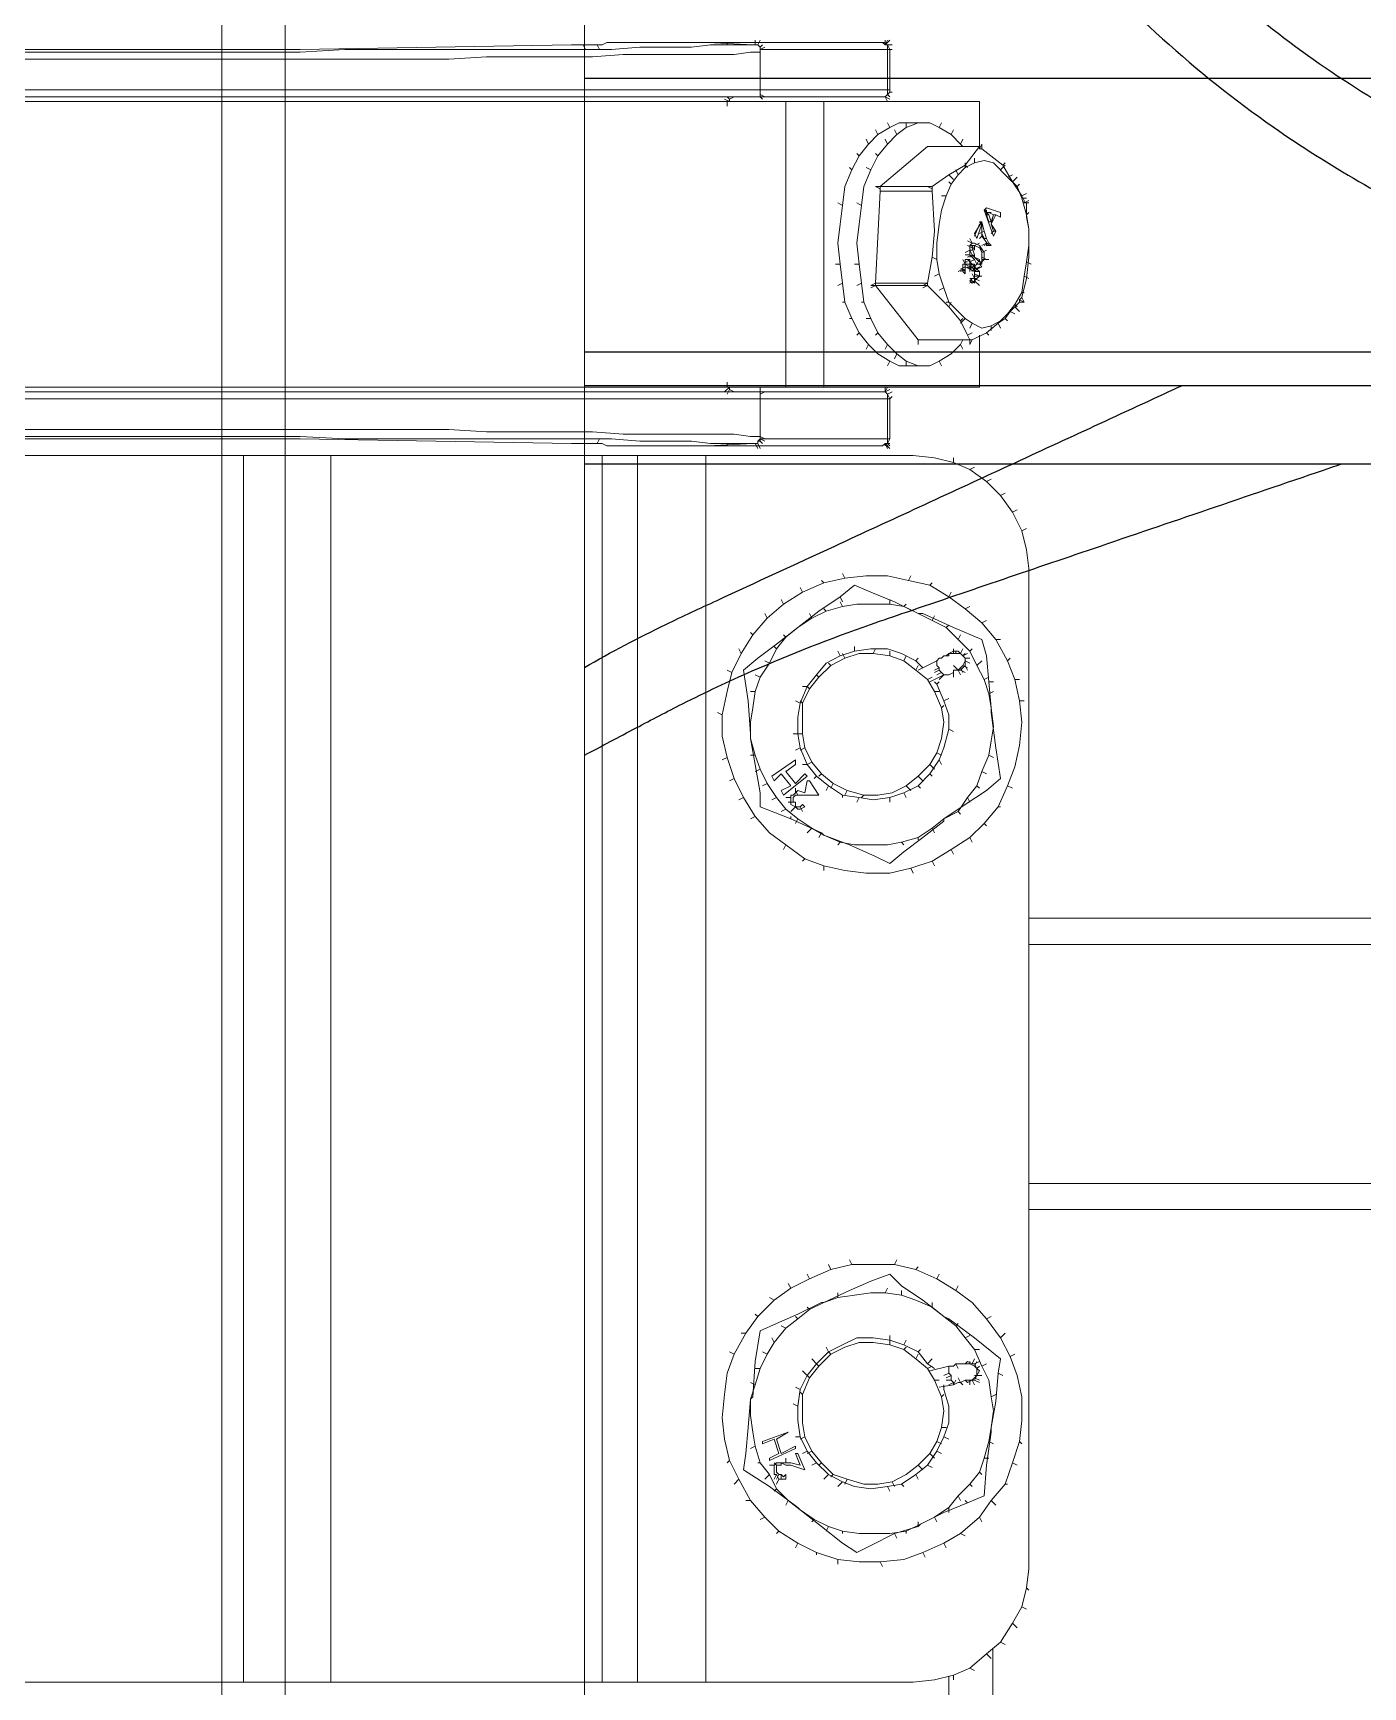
# Model space of a CAD drawing. Header units: feet. Extents: x 0 to 5170, y -254 to 1413.
# Drawn here: x 2090.08 to 2095.72, y 54.49 to 61.5 of the extents above; entities that cross this region are included whole.
import ezdxf
from ezdxf.lldxf.tags import DXFTag

# ---------------------------------------------------------------- set-up
doc = ezdxf.new("R2010")
doc.units = ezdxf.units.FT
doc.header["$MEASUREMENT"] = 0
for name, color, linetype in [('ATI CENTER SUPPORT', 7, 'Continuous'), ('DC FEEEDERS', 1, 'Continuous'), ('PV-AG-DC1', 142, 'DC1')]:
    doc.layers.add(name, color=color, linetype=linetype)
doc.styles.add('NEI-A', font='arial.ttf')
tags = doc.linetypes.add('DC1', pattern='A,0.176989,-0.035266,["DC1",NEI-A,S=0.1,R=0,X=0,Y=-0.05],-0.314734,0.176989', length=0.703978).pattern_tags.tags
tags[6] = DXFTag(74, 10)

msp = doc.modelspace()

# ---------------------------------------------------------------- linework, layer by layer
at = {"layer": 'ATI CENTER SUPPORT', "color": 8, "linetype": 'Continuous', "lineweight": 15}
for p, q in [((2090.88442, 108.06425), (2090.88442, 25.40257)), ((2091.15204, 108.06425), (2091.15204, 25.40257)), ((2092.42153, 108.06425), (2092.42153, 25.40257)), ((2093.16629, 61.22628), (2093.16629, 61.43628)), ((2093.72629, 61.42628), (2093.16629, 61.42628)), ((2093.70629, 61.23628), (2093.70629, 61.44628)), ((2086.50629, 61.22628), (2093.69629, 61.22628)), ((2093.75629, 61.11628), (2093.88629, 61.11628)), ((2094.07629, 60.59628), (2094.05629, 60.59628)), ((2094.05629, 60.48628), (2094.05629, 60.53628)), ((2094.10629, 60.46628), (2094.07629, 60.46628)), ((2093.70629, 59.75628), (2093.70629, 59.96628)), ((2092.51629, 59.74628), (2093.68629, 59.74628)), ((2093.34629, 58.52628), (2093.30629, 58.52628)), ((2093.30629, 58.26628), (2093.31629, 58.27628)), ((2094.30629, 57.7445), (2114.71674, 57.74438)), ((2094.30629, 57.63315), (2114.71674, 57.63303)), ((2094.30629, 56.62083), (2114.71674, 56.62071)), ((2094.30629, 56.50948), (2114.71674, 56.50936)), ((2094.03629, 55.78628), (2094.07629, 55.78628))]:
    msp.add_line(p, q, dxfattribs=at)
for points in [[(2087.03629, 61.41628), (2087.08629, 61.41628), (2087.14629, 61.40628), (2087.62629, 61.40628), (2087.75629, 61.39628), (2088.19629, 61.39628), (2088.36629, 61.38628), (2091.84629, 61.38628), (2092.00629, 61.39628), (2092.45629, 61.39628), (2092.58629, 61.40628), (2093.05629, 61.40628), (2093.12629, 61.41628), (2093.16629, 61.41628)], [(2093.15629, 61.44628), (2092.95629, 61.44628), (2092.87629, 61.43628), (2092.65629, 61.43628), (2092.53629, 61.42628), (2091.40629, 61.42628), (2091.21629, 61.41628), (2088.98629, 61.41628), (2088.79629, 61.42628), (2087.66629, 61.42628), (2087.54629, 61.43628), (2087.33629, 61.43628), (2087.25629, 61.44628), (2087.05629, 61.44628), (2087.04629, 61.43628)], [(2093.69629, 61.45628), (2092.51629, 61.45628), (2092.49629, 61.44628), (2092.36629, 61.44628), (2091.21629, 61.42628), (2088.99629, 61.42628), (2087.83629, 61.44628), (2087.71629, 61.44628), (2087.68629, 61.45628), (2087.26629, 61.45628), (2087.06629, 61.44628)], [(2092.41629, 61.44628), (2092.42629, 61.42628)], [(2092.47629, 61.44628), (2092.48629, 61.42628)], [(2093.13629, 61.44628), (2092.94629, 61.45628)], [(2093.02629, 61.44628), (2093.02629, 61.45628)], [(2093.14629, 61.46628), (2093.14629, 61.44628)], [(2093.16629, 61.46628), (2093.15629, 61.44628)], [(2093.16629, 61.43628), (2093.15629, 61.44628)], [(2093.16629, 61.43628), (2093.17629, 61.44628)], [(2093.16629, 61.42628), (2093.18629, 61.43628)], [(2093.68629, 61.45628), (2093.69629, 61.44628)], [(2093.71629, 61.46628), (2093.69629, 61.44628)], [(2093.69629, 61.44628), (2093.70629, 61.46628)], [(2093.69629, 61.46628), (2093.69629, 61.44628), (2093.72629, 61.44628)], [(2093.70629, 61.44628), (2093.71629, 61.42628)], [(2093.71629, 61.42628), (2093.71629, 61.24628), (2093.70629, 61.23628)], [(2094.09629, 61.20628), (2086.10629, 61.20628), (2086.10629, 60.96628)], [(2093.71629, 61.25628), (2086.48629, 61.25628), (2086.49629, 61.23628), (2086.50629, 61.22628)], [(2093.01629, 61.21628), (2093.03629, 61.20628)], [(2093.03629, 61.21628), (2093.02629, 61.22628)], [(2093.02629, 61.18628), (2093.02629, 61.20628)], [(2093.03629, 61.20628), (2093.03629, 61.21628), (2093.05629, 61.22628)], [(2093.18629, 61.22628), (2093.16629, 61.23628)], [(2093.17629, 61.21628), (2093.16629, 61.22628)], [(2093.27629, 59.99628), (2093.27629, 61.20628)], [(2093.43629, 61.20628), (2093.43629, 59.99628)], [(2093.69629, 61.22628), (2093.70629, 61.23628)], [(2093.71629, 61.21628), (2093.69629, 61.22628)], [(2093.69629, 61.22628), (2093.70629, 61.20628)], [(2093.70629, 61.23628), (2093.71629, 61.22628)], [(2093.71629, 61.24628), (2093.72629, 61.24628)], [(2094.09629, 61.00628), (2094.09629, 61.20628)], [(2093.88629, 60.08628), (2093.75629, 60.08628), (2093.71629, 60.10628), (2093.66629, 60.13628), (2093.62629, 60.17628), (2093.58629, 60.22628), (2093.55629, 60.28628), (2093.52629, 60.35628), (2093.51629, 60.43628), (2093.50629, 60.51628), (2093.49629, 60.60628), (2093.50629, 60.68628), (2093.51629, 60.76628), (2093.52629, 60.84628), (2093.55629, 60.91628), (2093.58629, 60.97628), (2093.62629, 61.02628), (2093.66629, 61.06628), (2093.71629, 61.09628), (2093.75629, 61.11628)], [(2093.83629, 60.08628), (2093.78629, 60.10628), (2093.74629, 60.13628), (2093.70629, 60.17628), (2093.66629, 60.22628), (2093.63629, 60.28628), (2093.60629, 60.35628), (2093.59629, 60.43628), (2093.58629, 60.51628), (2093.57629, 60.60628), (2093.58629, 60.68628), (2093.59629, 60.76628), (2093.60629, 60.84628), (2093.63629, 60.91628), (2093.66629, 60.97628), (2093.70629, 61.02628), (2093.74629, 61.06628), (2093.78629, 61.09628), (2093.83629, 61.11628)], [(2093.66629, 61.06628), (2093.65629, 61.08628)], [(2093.70629, 61.11628), (2093.71629, 61.09628)], [(2093.73629, 61.08628), (2093.74629, 61.06628)], [(2093.78629, 61.11628), (2093.78629, 61.09628)], [(2093.88629, 61.11628), (2093.92629, 61.09628), (2093.97629, 61.06628), (2094.01629, 61.02628), (2094.02629, 61.01628)], [(2093.93629, 61.11628), (2093.92629, 61.09628)], [(2093.97629, 61.06628), (2093.98629, 61.08628)], [(2093.62629, 61.02628), (2093.61629, 61.04628)], [(2093.89629, 60.82628), (2093.89629, 60.84628), (2093.96629, 60.89628), (2094.03629, 60.93628), (2094.09629, 61.01628), (2093.87629, 61.01628), (2093.67629, 60.84628)], [(2093.70629, 61.02628), (2093.69629, 61.04628)], [(2094.01629, 61.02628), (2094.02629, 61.04628)], [(2094.10629, 61.02628), (2094.09629, 61.00628)], [(2094.09629, 61.00628), (2094.10629, 61.00628), (2094.19629, 60.93628), (2094.23629, 60.86628), (2094.27629, 60.80628), (2094.28629, 60.78628), (2094.28629, 60.77628)], [(2094.10629, 61.02628), (2094.10629, 61.00628)], [(2093.54629, 60.92628), (2093.55629, 60.91628)], [(2093.58629, 60.97628), (2093.57629, 60.98628)], [(2093.63629, 60.91628), (2093.61629, 60.92628)], [(2093.65629, 60.98628), (2093.66629, 60.97628)], [(2094.30629, 60.59628), (2094.29629, 60.52628), (2094.28629, 60.46628), (2094.27629, 60.39628), (2094.24629, 60.34628), (2094.21629, 60.30628), (2094.18629, 60.27628), (2094.14629, 60.25628), (2094.10629, 60.24628), (2094.06629, 60.26628), (2094.03629, 60.28628), (2094.00629, 60.31628), (2093.96629, 60.35628), (2093.94629, 60.41628), (2093.92629, 60.47628), (2093.91629, 60.53628), (2093.91629, 60.60628), (2093.92629, 60.68628), (2093.93629, 60.74628), (2093.95629, 60.80628), (2093.97629, 60.85628), (2094.00629, 60.89628), (2094.03629, 60.92628), (2094.07629, 60.94628), (2094.11629, 60.95628), (2094.15629, 60.94628), (2094.21629, 60.88628), (2094.25629, 60.84628), (2094.27629, 60.79628), (2094.29629, 60.72628), (2094.30629, 60.66628)], [(2094.03629, 60.92628), (2094.03629, 60.94628)], [(2094.03629, 60.93628), (2094.04629, 60.92628)], [(2094.07629, 60.96628), (2094.07629, 60.94628)], [(2094.20629, 60.93628), (2094.18629, 60.91628)], [(2094.20629, 60.94628), (2094.19629, 60.93628)], [(2093.96629, 60.89628), (2093.98629, 60.87628)], [(2093.96629, 60.86628), (2093.97629, 60.85628)], [(2094.00629, 60.89628), (2093.99629, 60.91628)], [(2094.21629, 60.88628), (2094.23629, 60.89628)], [(2094.23629, 60.86628), (2094.25629, 60.88628)], [(2094.25629, 60.84628), (2094.26629, 60.85628)], [(2093.65629, 60.84628), (2093.89629, 60.84628)], [(2093.65629, 60.84628), (2093.67629, 60.83628)], [(2093.67629, 60.84628), (2093.67629, 60.82628), (2093.89629, 60.82628), (2093.90629, 60.65628), (2093.89629, 60.54628), (2093.87629, 60.43628), (2093.65629, 60.43628), (2093.65629, 60.42628)], [(2093.67629, 60.82628), (2093.65629, 60.43628)], [(2093.87629, 60.84628), (2093.89629, 60.83628)], [(2093.93629, 60.80628), (2093.95629, 60.80628)], [(2094.27629, 60.80628), (2094.29629, 60.81628)], [(2094.29629, 60.79628), (2094.27629, 60.79628)], [(2094.30629, 60.78628), (2094.28629, 60.77628)], [(2093.49629, 60.77628), (2093.51629, 60.76628)], [(2093.59629, 60.76628), (2093.57629, 60.77628)], [(2094.29629, 60.77628), (2094.29629, 60.71628), (2094.30629, 60.66628), (2094.30629, 60.54628), (2094.29629, 60.45628), (2094.27629, 60.37628), (2094.26629, 60.36628), (2094.26629, 60.35628), (2094.24629, 60.33628), (2094.22629, 60.31628), (2094.20629, 60.28628), (2094.17629, 60.26628), (2094.12629, 60.22628), (2094.06629, 60.19628)], [(2094.18629, 60.73628), (2094.12629, 60.75628), (2094.11629, 60.74628), (2094.12629, 60.73628)], [(2094.16629, 60.65628), (2094.15629, 60.63628), (2094.11629, 60.74628), (2094.12629, 60.74628)], [(2094.12629, 60.72628), (2094.12629, 60.74628)], [(2094.12629, 60.73628), (2094.13629, 60.72628), (2094.14629, 60.69628), (2094.15629, 60.72628), (2094.13629, 60.73628)], [(2094.14629, 60.73628), (2094.12629, 60.73628)], [(2094.12629, 60.72628), (2094.13629, 60.69628), (2094.14629, 60.69628)], [(2094.12629, 60.72628), (2094.13629, 60.72628)], [(2094.18629, 60.73628), (2094.18629, 60.71628), (2094.16629, 60.72628), (2094.14629, 60.68628), (2094.16629, 60.65628), (2094.15629, 60.65628)], [(2094.16629, 60.72628), (2094.15629, 60.72628), (2094.14629, 60.68628), (2094.15629, 60.65628), (2094.14629, 60.64628)], [(2094.30629, 60.77628), (2094.28629, 60.77628)], [(2094.30629, 60.73628), (2094.29629, 60.72628)], [(2094.13629, 60.59628), (2094.10629, 60.63628), (2094.10629, 60.68628), (2094.09629, 60.69628), (2094.10629, 60.69628), (2094.07629, 60.64628), (2094.08629, 60.62628), (2094.10629, 60.68628), (2094.09629, 60.68628), (2094.07629, 60.63628)], [(2094.09629, 60.64628), (2094.11629, 60.65628)], [(2094.10629, 60.69628), (2094.11629, 60.65628), (2094.12629, 60.62628), (2094.13629, 60.60628), (2094.14629, 60.59628)], [(2094.10629, 60.64628), (2094.11629, 60.62628), (2094.12629, 60.60628), (2094.12629, 60.59628), (2094.14629, 60.59628)], [(2094.05629, 60.57628), (2094.03629, 60.56628)], [(2094.04629, 60.61628), (2094.06629, 60.60628)], [(2094.06629, 60.58628), (2094.04629, 60.59628)], [(2094.06629, 60.60628), (2094.05629, 60.62628)], [(2094.05629, 60.59628), (2094.06629, 60.60628), (2094.07629, 60.60628)], [(2094.10629, 60.51628), (2094.08629, 60.51628), (2094.07629, 60.53628), (2094.05629, 60.55628), (2094.05629, 60.59628)], [(2094.05629, 60.57628), (2094.06629, 60.55628), (2094.07629, 60.54628), (2094.08629, 60.53628), (2094.09629, 60.52628)], [(2094.05629, 60.57628), (2094.06629, 60.57628)], [(2094.06629, 60.59628), (2094.06629, 60.58628), (2094.07629, 60.55628), (2094.07629, 60.54628), (2094.09629, 60.53628), (2094.09629, 60.52628), (2094.10629, 60.52628)], [(2094.06629, 60.59628), (2094.07629, 60.57628)], [(2094.07629, 60.59628), (2094.09629, 60.60628)], [(2094.10629, 60.52628), (2094.11629, 60.53628), (2094.11629, 60.56628), (2094.09629, 60.59628), (2094.07629, 60.60628)], [(2094.07629, 60.57628), (2094.07629, 60.59628)], [(2094.10629, 60.56628), (2094.09629, 60.58628), (2094.07629, 60.59628)], [(2094.09629, 60.62628), (2094.10629, 60.63628)], [(2094.09629, 60.59628), (2094.10629, 60.56628)], [(2094.12629, 60.60628), (2094.10629, 60.59628)], [(2094.10629, 60.56628), (2094.12629, 60.57628)], [(2094.11629, 60.62628), (2094.12629, 60.62628)], [(2094.13629, 60.60628), (2094.11629, 60.59628)], [(2093.48629, 60.51628), (2093.50629, 60.51628)], [(2093.56629, 60.51628), (2093.58629, 60.51628)], [(2093.89629, 60.54628), (2093.91629, 60.53628)], [(2094.03629, 60.50628), (2094.01629, 60.49628)], [(2094.02629, 60.53628), (2094.03629, 60.51628)], [(2094.07629, 60.51628), (2094.02629, 60.51628), (2094.02629, 60.48628), (2094.03629, 60.47628), (2094.03629, 60.53628)], [(2094.05629, 60.55628), (2094.03629, 60.55628)], [(2094.03629, 60.53628), (2094.05629, 60.53628)], [(2094.04629, 60.52628), (2094.03629, 60.52628)], [(2094.05629, 60.50628), (2094.03629, 60.51628)], [(2094.05629, 60.49628), (2094.03629, 60.50628)], [(2094.04629, 60.54628), (2094.06629, 60.55628)], [(2094.04629, 60.53628), (2094.05629, 60.52628)], [(2094.05629, 60.49628), (2094.04629, 60.50628)], [(2094.07629, 60.55628), (2094.05629, 60.54628)], [(2094.07629, 60.53628), (2094.05629, 60.52628)], [(2094.06629, 60.51628), (2094.05629, 60.52628)], [(2094.07629, 60.50628), (2094.05629, 60.50628), (2094.06629, 60.51628), (2094.07629, 60.50628)], [(2094.07629, 60.51628), (2094.07629, 60.43628), (2094.06629, 60.44628), (2094.05629, 60.44628), (2094.06629, 60.43628), (2094.07629, 60.44628)], [(2094.06629, 60.48628), (2094.05629, 60.50628)], [(2094.05629, 60.50628), (2094.07629, 60.49628)], [(2094.06629, 60.50628), (2094.05629, 60.49628)], [(2094.07629, 60.50628), (2094.06629, 60.48628)], [(2094.06629, 60.50628), (2094.07629, 60.48628)], [(2094.07629, 60.50628), (2094.08629, 60.51628)], [(2094.07629, 60.49628), (2094.09629, 60.50628)], [(2094.09629, 60.50628), (2094.07629, 60.48628)], [(2094.07629, 60.50628), (2094.08629, 60.49628), (2094.09629, 60.48628), (2094.09629, 60.46628), (2094.08629, 60.45628), (2094.07629, 60.44628)], [(2094.08629, 60.51628), (2094.09629, 60.53628)], [(2094.08629, 60.49628), (2094.10629, 60.50628)], [(2094.10629, 60.52628), (2094.09629, 60.51628)], [(2094.10629, 60.50628), (2094.09629, 60.51628)], [(2094.10629, 60.51628), (2094.10629, 60.56628)], [(2094.12629, 60.53628), (2094.10629, 60.54628)], [(2094.10629, 60.53628), (2094.13629, 60.53628)], [(2094.29629, 60.52628), (2094.31629, 60.51628)], [(2093.51629, 60.43628), (2093.49629, 60.42628)], [(2093.59629, 60.43628), (2093.57629, 60.42628)], [(2093.63629, 60.42628), (2093.65629, 60.43628)], [(2093.87629, 60.43628), (2093.85629, 60.42628)], [(2093.87629, 60.43628), (2093.87629, 60.42628), (2093.96629, 60.33628), (2094.01629, 60.27628), (2094.04629, 60.21628), (2094.05629, 60.19628)], [(2093.92629, 60.47628), (2093.90629, 60.46628)], [(2094.00629, 60.48628), (2094.02629, 60.49628)], [(2094.01629, 60.48628), (2094.03629, 60.49628)], [(2094.02629, 60.49628), (2094.03629, 60.48628)], [(2094.05629, 60.49628), (2094.07629, 60.48628)], [(2094.06629, 60.45628), (2094.05629, 60.43628)], [(2094.05629, 60.44628), (2094.06629, 60.45628)], [(2094.05629, 60.45628), (2094.08629, 60.45628)], [(2094.06629, 60.47628), (2094.07629, 60.45628)], [(2094.09629, 60.48628), (2094.07629, 60.48628)], [(2094.07629, 60.47628), (2094.09629, 60.46628)], [(2094.07629, 60.45628), (2094.09629, 60.44628)], [(2094.09629, 60.42628), (2094.07629, 60.44628)], [(2094.28629, 60.46628), (2094.30629, 60.45628)], [(2093.63629, 60.42628), (2093.87629, 60.42628)], [(2093.65629, 60.42628), (2093.63629, 60.41628)], [(2093.65629, 60.42628), (2093.83629, 60.19628)], [(2093.87629, 60.42628), (2093.85629, 60.41628)], [(2093.94629, 60.41628), (2093.92629, 60.40628)], [(2094.28629, 60.35628), (2094.26629, 60.36628)], [(2094.28629, 60.39628), (2094.27629, 60.39628)], [(2094.28629, 60.35628), (2094.27629, 60.37628)], [(2093.52629, 60.35628), (2093.51629, 60.35628)], [(2093.60629, 60.35628), (2093.59629, 60.35628)], [(2093.95629, 60.35628), (2093.96629, 60.35628)], [(2093.97629, 60.35628), (2093.96629, 60.33628)], [(2094.24629, 60.30628), (2094.22629, 60.31628)], [(2094.24629, 60.34628), (2094.25629, 60.33628)], [(2094.24629, 60.33628), (2094.26629, 60.31628)], [(2094.26629, 60.35628), (2094.28629, 60.35628)], [(2086.10629, 60.24628), (2086.10629, 59.99628), (2094.09629, 59.99628)], [(2093.54629, 60.28628), (2093.55629, 60.28628)], [(2093.57629, 60.21628), (2093.58629, 60.22628)], [(2093.61629, 60.28628), (2093.63629, 60.28628)], [(2093.65629, 60.21628), (2093.66629, 60.22628)], [(2094.01629, 60.26628), (2094.03629, 60.28628)], [(2094.02629, 60.28628), (2094.01629, 60.27628)], [(2094.06629, 60.22628), (2094.04629, 60.21628)], [(2094.05629, 60.24628), (2094.06629, 60.26628)], [(2094.12629, 60.22628), (2094.13629, 60.21628)], [(2094.14629, 60.25628), (2094.14629, 60.23628)], [(2094.18629, 60.24628), (2094.17629, 60.26628)], [(2094.20629, 60.28628), (2094.21629, 60.27628)], [(2093.62629, 60.17628), (2093.61629, 60.15628)], [(2093.70629, 60.17628), (2093.69629, 60.15628)], [(2093.83629, 60.17628), (2093.83629, 60.19628)], [(2093.83629, 60.19628), (2094.06629, 60.19628)], [(2094.02629, 60.19628), (2094.01629, 60.17628), (2093.97629, 60.13628), (2093.92629, 60.10628), (2093.88629, 60.08628)], [(2094.02629, 60.15628), (2094.01629, 60.17628)], [(2094.05629, 60.17628), (2094.06629, 60.19628)], [(2094.05629, 60.17628), (2094.05629, 60.19628)], [(2094.09629, 59.99628), (2094.09629, 60.21628)], [(2093.71629, 60.10628), (2093.70629, 60.08628)], [(2093.74629, 60.13628), (2093.73629, 60.11628)], [(2093.78629, 60.10628), (2093.78629, 60.08628)], [(2093.92629, 60.10628), (2093.93629, 60.08628)], [(2093.02629, 59.99628), (2093.02629, 60.01628)], [(2093.71629, 59.94628), (2086.48629, 59.94628), (2086.48629, 59.77628)], [(2093.69629, 59.97628), (2086.50629, 59.97628), (2086.50629, 59.96628)], [(2093.03629, 59.99628), (2093.01629, 59.97628)], [(2093.03629, 59.98628), (2093.02629, 59.96628)], [(2093.05629, 59.97628), (2093.03629, 59.98628), (2093.03629, 59.99628)], [(2093.15629, 59.76628), (2093.16629, 59.76628), (2093.16629, 59.99628)], [(2093.18629, 59.97628), (2093.16629, 59.96628)], [(2093.69629, 59.97628), (2093.70629, 59.99628)], [(2093.69629, 59.99628), (2093.69629, 59.97628)], [(2093.69629, 59.97628), (2093.71629, 59.98628)], [(2093.70629, 59.96628), (2093.69629, 59.97628)], [(2093.72629, 59.97628), (2093.70629, 59.96628)], [(2093.71629, 59.94628), (2093.70629, 59.96628)], [(2093.72629, 59.95628), (2093.71629, 59.94628)], [(2093.71629, 59.77628), (2093.71629, 59.94628)], [(2087.03629, 59.78628), (2087.08629, 59.78628), (2087.14629, 59.79628), (2087.62629, 59.79628), (2087.75629, 59.80628), (2088.19629, 59.80628), (2088.36629, 59.81628), (2091.84629, 59.81628), (2092.00629, 59.80628), (2092.45629, 59.80628), (2092.58629, 59.79628), (2093.05629, 59.79628), (2093.12629, 59.78628), (2093.16629, 59.78628)], [(2093.16629, 59.77628), (2093.15629, 59.76628), (2093.15629, 59.75628), (2092.95629, 59.75628), (2092.87629, 59.76628), (2092.65629, 59.76628), (2092.53629, 59.77628), (2091.40629, 59.77628), (2091.21629, 59.78628), (2088.98629, 59.78628), (2088.79629, 59.77628), (2087.66629, 59.77628), (2087.54629, 59.76628), (2087.33629, 59.76628), (2087.25629, 59.75628), (2087.05629, 59.75628), (2087.04629, 59.76628), (2087.03629, 59.77628)], [(2087.06629, 59.75628), (2087.26629, 59.74628), (2087.68629, 59.74628), (2087.71629, 59.75628), (2087.83629, 59.75628), (2088.99629, 59.77628), (2091.21629, 59.77628), (2092.36629, 59.75628), (2092.49629, 59.75628), (2092.51629, 59.74628)], [(2092.47629, 59.75628), (2092.48629, 59.77628)], [(2092.94629, 59.74628), (2093.13629, 59.75628)], [(2093.02629, 59.75628), (2093.02629, 59.74628)], [(2093.15629, 59.73628), (2093.14629, 59.75628)], [(2093.15629, 59.75628), (2093.16629, 59.73628)], [(2093.16629, 59.78628), (2093.18629, 59.77628)], [(2093.18629, 59.76628), (2093.16629, 59.77628)], [(2093.70629, 59.75628), (2093.71629, 59.77628), (2093.16629, 59.77628)], [(2093.17629, 59.75628), (2093.16629, 59.76628)], [(2093.68629, 59.74628), (2093.69629, 59.75628), (2093.71629, 59.75628)], [(2093.69629, 59.75628), (2093.71629, 59.73628)], [(2093.69629, 59.75628), (2093.70629, 59.73628)], [(2093.69629, 59.74628), (2093.69629, 59.75628)], [(2093.71629, 59.74628), (2093.70629, 59.75628)], [(2093.81629, 59.70628), (2086.39629, 59.70628), (2086.30629, 59.69628), (2086.22629, 59.67628), (2086.14629, 59.64628), (2086.08629, 59.59628), (2086.01629, 59.53628), (2085.97629, 59.46628), (2085.93629, 59.38628), (2085.91629, 59.30628), (2085.90629, 59.22628), (2085.90629, 54.98628), (2085.91629, 54.90628), (2085.93629, 54.82628), (2085.97629, 54.75628), (2086.01629, 54.67628), (2086.08629, 54.62628), (2086.14629, 54.56628), (2086.22629, 54.53628), (2086.30629, 54.51628), (2086.39629, 54.50628), (2093.81629, 54.50628)], [(2090.97629, 54.50628), (2090.97629, 59.70628)], [(2091.34629, 59.70628), (2091.34629, 54.50628)], [(2092.49629, 54.50628), (2092.49629, 59.70628)], [(2092.64629, 59.70628), (2092.64629, 54.50628)], [(2092.93629, 59.70628), (2092.93629, 54.50628)], [(2093.81629, 54.50628), (2093.90629, 54.51628), (2093.98629, 54.53628), (2094.05629, 54.56628), (2094.12629, 54.62628), (2094.18629, 54.67628), (2094.23629, 54.75628), (2094.27629, 54.82628), (2094.29629, 54.90628), (2094.30629, 54.98628), (2094.30629, 59.22628), (2094.29629, 59.30628), (2094.27629, 59.38628), (2094.23629, 59.46628), (2094.18629, 59.53628), (2094.12629, 59.59628), (2094.05629, 59.64628), (2093.98629, 59.67628), (2093.90629, 59.69628), (2093.81629, 59.70628)], [(2093.98629, 59.69628), (2093.98629, 59.67628)], [(2094.07629, 59.65628), (2094.05629, 59.64628)], [(2094.12629, 59.59628), (2094.14629, 59.60628)], [(2094.20629, 59.54628), (2094.18629, 59.53628)], [(2094.23629, 59.46628), (2094.25629, 59.47628)], [(2094.29629, 59.39628), (2094.27629, 59.38628)], [(2093.43629, 59.16628), (2093.42629, 59.17628)], [(2093.51629, 59.20628), (2093.52629, 59.18628)], [(2093.80629, 59.19628), (2093.79629, 59.17628)], [(2093.88629, 59.15628), (2093.89629, 59.16628)], [(2093.12629, 58.50628), (2093.14629, 58.39628), (2093.16629, 58.27628), (2093.16629, 58.21628), (2093.29629, 58.16628), (2093.42629, 58.10628), (2093.43629, 58.09628), (2093.54629, 58.05628), (2093.65629, 58.00628), (2093.71629, 57.97628), (2093.77629, 58.02628), (2093.85629, 58.08628), (2093.94629, 58.15628), (2093.94629, 58.16628), (2094.03629, 58.22628), (2094.12629, 58.28628), (2094.18629, 58.33628), (2094.16629, 58.46628), (2094.14629, 58.61628), (2094.14629, 58.63628), (2094.13629, 58.74628), (2094.12629, 58.85628), (2094.10629, 58.92628), (2093.98629, 58.97628), (2093.85629, 59.03628), (2093.83629, 59.03628), (2093.73629, 59.08628), (2093.63629, 59.12628), (2093.56629, 59.15628), (2093.50629, 59.10628), (2093.41629, 59.04628), (2093.32629, 58.97628), (2093.23629, 58.90628), (2093.15629, 58.84628), (2093.09629, 58.79628), (2093.11629, 58.66628), (2093.12629, 58.52628)], [(2093.25629, 59.09628), (2093.26629, 59.07628)], [(2093.33629, 59.14628), (2093.34629, 59.12628)], [(2093.50629, 59.10628), (2093.51629, 59.08628)], [(2093.71629, 59.09628), (2093.71629, 59.07628)], [(2093.97629, 59.12628), (2093.96629, 59.10628)], [(2093.19629, 59.01628), (2093.18629, 59.03628)], [(2093.37629, 59.03628), (2093.38629, 59.01628)], [(2093.44629, 59.04628), (2093.43629, 59.05628)], [(2093.51629, 59.06628), (2093.50629, 59.08628)], [(2093.77629, 59.06628), (2093.78629, 59.07628)], [(2093.90629, 59.02628), (2093.89629, 59.00628)], [(2094.03629, 59.05628), (2094.05629, 59.06628)], [(2093.13629, 58.94628), (2093.12629, 58.95628)], [(2093.96629, 58.98628), (2093.95629, 58.97628)], [(2094.12629, 59.00628), (2094.10629, 58.99628)], [(2093.07629, 58.88628), (2093.08629, 58.86628)], [(2093.23629, 58.88628), (2093.22629, 58.89628)], [(2093.26629, 58.94628), (2093.27629, 58.93628)], [(2093.90629, 58.74628), (2093.91629, 58.73628), (2093.94629, 58.66628), (2093.96629, 58.60628), (2093.96629, 58.54628), (2093.94629, 58.46628), (2093.92629, 58.41628), (2093.88629, 58.35628), (2093.83629, 58.30628), (2093.77629, 58.27628), (2093.71629, 58.25628), (2093.64629, 58.24628), (2093.58629, 58.25628), (2093.51629, 58.26628), (2093.45629, 58.30628), (2093.40629, 58.34628), (2093.36629, 58.39628), (2093.33629, 58.46628), (2093.32629, 58.52628), (2093.32629, 58.59628), (2093.33629, 58.65628), (2093.36629, 58.72628), (2093.40629, 58.77628), (2093.44629, 58.82628), (2093.50629, 58.85628), (2093.56629, 58.87628), (2093.63629, 58.88628), (2093.70629, 58.88628), (2093.76629, 58.86628), (2093.82629, 58.83628), (2093.85629, 58.80628)], [(2093.56629, 58.87628), (2093.56629, 58.89628)], [(2093.65629, 58.88628), (2093.64629, 58.86628)], [(2093.98629, 58.86628), (2093.98629, 58.88628)], [(2094.00629, 58.92628), (2094.01629, 58.94628)], [(2094.02629, 58.88628), (2094.01629, 58.86628)], [(2094.06629, 58.88628), (2094.05629, 58.87628)], [(2094.16629, 58.92628), (2094.18629, 58.92628)], [(2093.20629, 58.82628), (2093.18629, 58.83628)], [(2093.46629, 58.81628), (2093.45629, 58.82628)], [(2093.49629, 58.87628), (2093.50629, 58.85628)], [(2093.52629, 58.84628), (2093.51629, 58.86628)], [(2093.71629, 58.87628), (2093.71629, 58.85628)], [(2093.78629, 58.85628), (2093.77629, 58.83628)], [(2093.83629, 58.84628), (2093.82629, 58.83628)], [(2093.82629, 58.79628), (2093.83629, 58.81628)], [(2094.01629, 58.86628), (2093.96629, 58.86628), (2093.96629, 58.85628), (2093.94629, 58.85628), (2093.93629, 58.84628), (2093.92629, 58.84628), (2093.91629, 58.83628), (2093.83629, 58.79628)], [(2093.91629, 58.83628), (2093.91629, 58.81628), (2093.92629, 58.80628), (2093.92629, 58.79628), (2093.93629, 58.78628), (2093.94629, 58.77628), (2093.96629, 58.77628), (2093.98629, 58.78628)], [(2093.98629, 58.79628), (2094.01629, 58.79628), (2094.03629, 58.81628), (2094.03629, 58.84628), (2094.02629, 58.85628), (2094.01629, 58.86628), (2094.00629, 58.87628), (2093.98629, 58.87628), (2093.96629, 58.86628), (2093.95629, 58.85628)], [(2094.00629, 58.79628), (2093.98629, 58.81628)], [(2093.99629, 58.87628), (2093.99629, 58.86628)], [(2094.00629, 58.79628), (2094.01629, 58.80628), (2094.02629, 58.81628), (2094.03629, 58.83628)], [(2094.03629, 58.86628), (2094.02629, 58.85628)], [(2094.02629, 58.85628), (2094.04629, 58.86628)], [(2094.02629, 58.81628), (2094.04629, 58.80628)], [(2094.05629, 58.84628), (2094.03629, 58.84628)], [(2094.05629, 58.82628), (2094.03629, 58.83628)], [(2094.03629, 58.81628), (2094.04629, 58.79628)], [(2094.10629, 58.83628), (2094.08629, 58.81628)], [(2094.22629, 58.84628), (2094.21629, 58.83628)], [(2093.04629, 58.78628), (2093.02629, 58.79628)], [(2093.16629, 58.76628), (2093.14629, 58.77628)], [(2093.41629, 58.76628), (2093.40629, 58.77628)], [(2093.89629, 58.76628), (2093.87629, 58.75628)], [(2093.88629, 58.74628), (2093.94629, 58.77628)], [(2093.92629, 58.80628), (2093.90629, 58.79628)], [(2093.90629, 58.78628), (2093.92629, 58.79628)], [(2093.91629, 58.77628), (2093.93629, 58.78628)], [(2093.92629, 58.74628), (2093.91629, 58.73628)], [(2093.94629, 58.77628), (2093.92629, 58.75628)], [(2093.98629, 58.76628), (2093.98629, 58.79628)], [(2094.01629, 58.77628), (2094.00629, 58.79628)], [(2094.01629, 58.80628), (2094.02629, 58.78628)], [(2094.03629, 58.78628), (2094.01629, 58.79628)], [(2094.13629, 58.76628), (2094.11629, 58.75628)], [(2094.15629, 58.74628), (2094.13629, 58.74628)], [(2094.24629, 58.75628), (2094.26629, 58.75628)], [(2093.14629, 58.70628), (2093.12629, 58.70628)], [(2093.34629, 58.72628), (2093.36629, 58.72628)], [(2093.36629, 58.72628), (2093.37629, 58.71628)], [(2093.92629, 58.70628), (2093.90629, 58.70628)], [(2093.94629, 58.66628), (2093.96629, 58.67628)], [(2094.15629, 58.70628), (2094.13629, 58.69628)], [(2093.00629, 58.60628), (2092.98629, 58.61628)], [(2093.33629, 58.65628), (2093.31629, 58.66628)], [(2093.33629, 58.66628), (2093.34629, 58.65628)], [(2093.94629, 58.64628), (2093.93629, 58.63628)], [(2094.28629, 58.66628), (2094.26629, 58.66628)], [(2093.98629, 58.53628), (2093.96629, 58.54628)], [(2093.33629, 58.46628), (2093.31629, 58.45628)], [(2093.35629, 58.46628), (2093.33629, 58.45628)], [(2093.00629, 58.41628), (2093.02629, 58.42628)], [(2093.14629, 58.43628), (2093.12629, 58.43628)], [(2093.36629, 58.39628), (2093.34629, 58.39628)], [(2093.38629, 58.40628), (2093.36629, 58.39628)], [(2093.88629, 58.39628), (2093.90629, 58.37628)], [(2093.93629, 58.43628), (2093.91629, 58.44628)], [(2093.92629, 58.41628), (2093.93629, 58.39628)], [(2094.13629, 58.43628), (2094.15629, 58.42628)], [(2093.05629, 58.33628), (2093.03629, 58.32628)], [(2093.16629, 58.37628), (2093.14629, 58.36628)], [(2093.31629, 58.23628), (2093.31629, 58.21628), (2093.33629, 58.21628), (2093.34629, 58.22628), (2093.35629, 58.21628), (2093.33629, 58.20628), (2093.32629, 58.20628), (2093.31629, 58.21628), (2093.29629, 58.22628), (2093.29629, 58.26628), (2093.30629, 58.26628), (2093.31629, 58.27628), (2093.32629, 58.28628), (2093.35629, 58.27628), (2093.36629, 58.32628), (2093.37629, 58.32628), (2093.41629, 58.26628), (2093.31629, 58.26628), (2093.30629, 58.25628), (2093.30629, 58.23628)], [(2093.40629, 58.34628), (2093.39629, 58.33628)], [(2093.42629, 58.35628), (2093.41629, 58.34628)], [(2093.85629, 58.32628), (2093.83629, 58.34628)], [(2093.88629, 58.35628), (2093.89629, 58.34628)], [(2094.10629, 58.36628), (2094.12629, 58.35628)], [(2093.09629, 58.25628), (2093.07629, 58.24628)], [(2093.19629, 58.31628), (2093.17629, 58.30628)], [(2093.23629, 58.25628), (2093.21629, 58.24628)], [(2093.29629, 58.25628), (2093.27629, 58.25628)], [(2093.31629, 58.29628), (2093.31629, 58.27628)], [(2093.31629, 58.28628), (2093.32629, 58.26628)], [(2093.44629, 58.28628), (2093.45629, 58.30628)], [(2093.46629, 58.29628), (2093.47629, 58.31628)], [(2093.51629, 58.25628), (2093.51629, 58.26628)], [(2093.53629, 58.28628), (2093.52629, 58.26628)], [(2093.58629, 58.25628), (2093.57629, 58.23628)], [(2093.59629, 58.25628), (2093.60629, 58.26628)], [(2093.71629, 58.23628), (2093.71629, 58.25628)], [(2093.77629, 58.27628), (2093.78629, 58.25628)], [(2093.78629, 58.30628), (2093.80629, 58.28628)], [(2093.83629, 58.30628), (2093.84629, 58.29628)], [(2094.05629, 58.23628), (2094.04629, 58.25628)], [(2094.08629, 58.30628), (2094.09629, 58.29628)], [(2094.21629, 58.30628), (2094.23629, 58.29628)], [(2093.25629, 58.19628), (2093.27629, 58.20628)], [(2093.28629, 58.23628), (2093.31629, 58.23628)], [(2093.31629, 58.21628), (2093.29629, 58.19628)], [(2093.34629, 58.19628), (2093.33629, 58.21628)], [(2094.01629, 58.18628), (2094.00629, 58.19628)], [(2094.18629, 58.21628), (2094.17629, 58.21628)], [(2093.14629, 58.17628), (2093.12629, 58.16628)], [(2093.29629, 58.17628), (2093.29629, 58.16628)], [(2093.31629, 58.14628), (2093.32629, 58.16628)], [(2093.38629, 58.12628), (2093.36629, 58.10628)], [(2093.90629, 58.10628), (2093.89629, 58.12628)], [(2094.12629, 58.13628), (2094.11629, 58.14628)], [(2093.26629, 58.03628), (2093.27629, 58.05628)], [(2093.42629, 58.10628), (2093.41629, 58.08628)], [(2093.49629, 58.05628), (2093.50629, 58.06628)], [(2093.76629, 58.06628), (2093.77629, 58.05628)], [(2093.83629, 58.07628), (2093.83629, 58.08628)], [(2094.06629, 58.06628), (2094.05629, 58.08628)], [(2093.34629, 57.98628), (2093.35629, 57.99628)], [(2093.90629, 57.96628), (2093.89629, 57.98628)], [(2093.98629, 58.01628), (2093.97629, 58.03628)], [(2093.43629, 57.94628), (2093.43629, 57.96628)], [(2093.81629, 57.93628), (2093.80629, 57.95628)], [(2093.55629, 56.27628), (2093.54629, 56.29628)], [(2093.74629, 56.29628), (2093.73629, 56.27628)], [(2093.36629, 56.23628), (2093.37629, 56.21628)], [(2093.46629, 56.25628), (2093.45629, 56.27628)], [(2093.83629, 56.26628), (2093.82629, 56.25628)], [(2093.92629, 56.23628), (2093.91629, 56.21628)], [(2093.28629, 56.19628), (2093.29629, 56.17628)], [(2093.49629, 56.15628), (2093.49629, 56.13628)], [(2093.69629, 56.15628), (2093.70629, 56.17628)], [(2093.76629, 56.16628), (2093.76629, 56.14628)], [(2093.99629, 56.16628), (2094.00629, 56.18628)], [(2093.22629, 56.12628), (2093.20629, 56.13628)], [(2093.37629, 56.08628), (2093.36629, 56.09628)], [(2093.89629, 56.11628), (2093.89629, 56.09628)], [(2093.14629, 56.06628), (2093.15629, 56.05628)], [(2093.27629, 56.00628), (2093.25629, 56.01628)], [(2093.32629, 56.04628), (2093.31629, 56.05628)], [(2094.00629, 56.02628), (2093.99629, 56.01628)], [(2094.12629, 56.04628), (2094.14629, 56.05628)], [(2093.10629, 55.98628), (2093.08629, 55.98628)], [(2093.21629, 55.96628), (2093.22629, 55.94628)], [(2093.94629, 55.76628), (2093.94629, 55.74628), (2093.96629, 55.67628), (2093.96629, 55.60628), (2093.94629, 55.54628), (2093.91629, 55.48628), (2093.87629, 55.42628), (2093.82629, 55.38628), (2093.76629, 55.34628), (2093.70629, 55.33628), (2093.63629, 55.32628), (2093.56629, 55.33628), (2093.51629, 55.35628), (2093.45629, 55.38628), (2093.40629, 55.43628), (2093.36629, 55.48628), (2093.33629, 55.54628), (2093.32629, 55.61628), (2093.32629, 55.67628), (2093.33629, 55.74628), (2093.36629, 55.80628), (2093.40629, 55.85628), (2093.45629, 55.90628), (2093.51629, 55.93628), (2093.57629, 55.96628), (2093.64629, 55.96628), (2093.71629, 55.95628), (2093.77629, 55.93628), (2093.83629, 55.90628), (2093.87629, 55.85628), (2093.90629, 55.83628)], [(2093.71629, 55.93628), (2093.71629, 55.97628)], [(2093.78629, 55.95628), (2093.77629, 55.93628)], [(2094.03629, 55.96628), (2094.05629, 55.97628)], [(2094.20629, 55.98628), (2094.18629, 55.96628)], [(2093.03629, 55.90628), (2093.05629, 55.89628)], [(2093.19629, 55.89628), (2093.17629, 55.90628)], [(2093.40629, 55.85628), (2093.38629, 55.87628)], [(2093.45629, 55.90628), (2093.44629, 55.92628)], [(2093.46629, 55.89628), (2093.45629, 55.90628)], [(2093.77629, 55.91628), (2093.78629, 55.92628)], [(2093.82629, 55.87628), (2093.83629, 55.89628)], [(2093.83629, 55.90628), (2093.84629, 55.91628)], [(2093.89629, 55.87628), (2093.87629, 55.85628)], [(2094.06629, 55.85628), (2094.07629, 55.87628)], [(2094.09629, 55.91628), (2094.07629, 55.91628)], [(2094.24629, 55.89628), (2094.22629, 55.88628)], [(2093.16629, 55.83628), (2093.14629, 55.83628)], [(2093.36629, 55.80628), (2093.34629, 55.82628)], [(2093.36629, 55.80628), (2093.37629, 55.79628)], [(2093.40629, 55.85628), (2093.41629, 55.84628)], [(2093.87629, 55.83628), (2093.89629, 55.84628)], [(2093.96629, 55.84628), (2093.88629, 55.82628)], [(2093.94629, 55.80628), (2093.96629, 55.81628)], [(2093.97629, 55.80628), (2093.95629, 55.79628)], [(2094.05629, 55.85628), (2093.99629, 55.85628), (2093.98629, 55.84628), (2093.96629, 55.84628), (2093.96629, 55.81628), (2093.97629, 55.80628), (2093.97629, 55.78628), (2093.98629, 55.77628), (2093.98629, 55.76628), (2094.00629, 55.77628), (2094.01629, 55.77628), (2094.03629, 55.78628)], [(2093.99629, 55.85628), (2094.00629, 55.83628)], [(2094.03629, 55.85628), (2094.04629, 55.86628), (2094.06629, 55.85628), (2094.07629, 55.85628), (2094.08629, 55.83628), (2094.09629, 55.82628), (2094.08629, 55.80628), (2094.07629, 55.78628)], [(2094.05629, 55.86628), (2094.05629, 55.85628)], [(2094.06629, 55.78628), (2094.07629, 55.79628), (2094.08629, 55.80628), (2094.08629, 55.83628), (2094.07629, 55.84628), (2094.05629, 55.85628)], [(2094.07629, 55.84628), (2094.08629, 55.86628)], [(2094.09629, 55.86628), (2094.07629, 55.85628)], [(2094.07629, 55.80628), (2094.10629, 55.80628)], [(2094.09629, 55.84628), (2094.08629, 55.83628)], [(2094.10629, 55.84628), (2094.12629, 55.85628)], [(2094.17629, 55.81628), (2094.19629, 55.80628)], [(2093.12629, 55.77628), (2093.14629, 55.76628)], [(2093.33629, 55.74628), (2093.31629, 55.75628)], [(2093.34629, 55.72628), (2093.33629, 55.73628)], [(2093.90629, 55.78628), (2093.92629, 55.78628)], [(2093.92629, 55.75628), (2093.98629, 55.76628)], [(2093.97629, 55.78628), (2093.95629, 55.78628)], [(2093.96629, 55.76628), (2093.98629, 55.77628)], [(2093.98629, 55.76628), (2093.99629, 55.78628)], [(2094.00629, 55.79628), (2094.01629, 55.77628)], [(2094.02629, 55.76628), (2094.01629, 55.77628)], [(2094.06629, 55.78628), (2094.04629, 55.77628), (2094.03629, 55.78628)], [(2094.05629, 55.76628), (2094.05629, 55.78628)], [(2094.06629, 55.78628), (2094.07629, 55.76628)], [(2094.09629, 55.78628), (2094.07629, 55.79628)], [(2094.09629, 55.77628), (2094.07629, 55.78628)], [(2093.30629, 55.68628), (2093.32629, 55.67628)], [(2093.94629, 55.72628), (2093.93629, 55.71628)], [(2094.16629, 55.72628), (2094.14629, 55.71628)], [(2093.31629, 55.54628), (2093.33629, 55.54628)], [(2093.35629, 55.54628), (2093.33629, 55.53628)], [(2093.91629, 55.52628), (2093.93629, 55.51628)], [(2093.93629, 55.58628), (2093.95629, 55.58628)], [(2093.94629, 55.54628), (2093.96629, 55.53628)], [(2094.13629, 55.52628), (2094.15629, 55.51628)], [(2094.26629, 55.52628), (2094.27629, 55.51628)], [(2093.14629, 55.50628), (2093.12629, 55.49628)], [(2093.27629, 55.45628), (2093.27629, 55.43628)], [(2093.34629, 55.47628), (2093.36629, 55.48628)], [(2093.36629, 55.47628), (2093.38629, 55.48628)], [(2093.90629, 55.45628), (2093.88629, 55.47628)], [(2093.93629, 55.47628), (2093.91629, 55.48628)], [(2094.11629, 55.45628), (2094.13629, 55.45628)], [(2093.02629, 55.43628), (2093.03629, 55.44628)], [(2093.16629, 55.43628), (2093.15629, 55.43628)], [(2093.20629, 55.38628), (2093.18629, 55.36628)], [(2093.22629, 55.42628), (2093.20629, 55.42628)], [(2093.23629, 55.42628), (2093.22629, 55.43628)], [(2093.23629, 55.38628), (2093.22629, 55.36628)], [(2093.23629, 55.36628), (2093.24629, 55.38628)], [(2093.25629, 55.38628), (2093.25629, 55.36628)], [(2093.38629, 55.42628), (2093.40629, 55.43628)], [(2093.42629, 55.43628), (2093.41629, 55.42628)], [(2093.45629, 55.38628), (2093.43629, 55.36628)], [(2093.47629, 55.38628), (2093.46629, 55.37628)], [(2093.82629, 55.38628), (2093.83629, 55.36628)], [(2093.83629, 55.42628), (2093.85629, 55.40628)], [(2093.89629, 55.41628), (2093.87629, 55.42628)], [(2094.09629, 55.39628), (2094.10629, 55.38628)], [(2094.23629, 55.43628), (2094.25629, 55.42628)], [(2093.05629, 55.34628), (2093.07629, 55.36628)], [(2093.22629, 55.31628), (2093.23629, 55.32628)], [(2093.23629, 55.34628), (2093.24629, 55.36628)], [(2093.51629, 55.35628), (2093.49629, 55.33628)], [(2093.53629, 55.36628), (2093.52629, 55.34628)], [(2093.71629, 55.31628), (2093.70629, 55.33628)], [(2093.72629, 55.35628), (2093.73629, 55.33628)], [(2093.76629, 55.34628), (2093.77629, 55.33628)], [(2094.05629, 55.34628), (2094.06629, 55.33628)], [(2094.20629, 55.34628), (2094.21629, 55.34628)], [(2093.10629, 55.27628), (2093.12629, 55.27628)], [(2093.28629, 55.27628), (2093.27629, 55.25628)], [(2093.96629, 55.22628), (2093.96629, 55.24628)], [(2094.01629, 55.27628), (2094.00629, 55.29628)], [(2094.04629, 55.26628), (2094.03629, 55.27628)], [(2094.14629, 55.27628), (2094.16629, 55.25628)], [(2093.16629, 55.19628), (2093.18629, 55.20628)], [(2093.38629, 55.18628), (2093.39629, 55.19628)], [(2093.83629, 55.18628), (2093.83629, 55.16628)], [(2093.90629, 55.20628), (2093.91629, 55.18628)], [(2094.09629, 55.20628), (2094.10629, 55.18628)], [(2093.24629, 55.14628), (2093.23629, 55.13628)], [(2093.45629, 55.16628), (2093.44629, 55.14628)], [(2093.51629, 55.14628), (2093.51629, 55.13628)], [(2093.73629, 55.13628), (2093.74629, 55.11628)], [(2093.78629, 55.14628), (2093.78629, 55.13628)], [(2094.03629, 55.12628), (2094.01629, 55.13628)], [(2093.31629, 55.07628), (2093.32629, 55.09628)], [(2093.40629, 55.05628), (2093.40629, 55.04628)], [(2093.85629, 55.05628), (2093.86629, 55.03628)], [(2093.94629, 55.09628), (2093.95629, 55.07628)], [(2093.49629, 55.00628), (2093.49629, 55.02628)], [(2093.67629, 55.01628), (2093.68629, 54.99628)], [(2094.30629, 54.89628), (2094.29629, 54.90628)], [(2094.29629, 54.81628), (2094.27629, 54.82628)], [(2094.23629, 54.75628), (2094.25629, 54.73628)], [(2094.14629, 54.60628), (2094.12629, 54.62628)], [(2094.20629, 54.66628), (2094.18629, 54.67628)], [(2094.07629, 54.55628), (2094.05629, 54.56628)], [(2093.98629, 54.53628), (2093.98629, 54.51628)]]:
    msp.add_lwpolyline(points, dxfattribs=at)
for points in [[(2093.80629, 57.95628), (2093.89629, 57.98628), (2093.97629, 58.03628), (2094.05629, 58.08628), (2094.11629, 58.14628), (2094.17629, 58.21628), (2094.21629, 58.30628), (2094.24629, 58.38628), (2094.26629, 58.47628), (2094.27629, 58.57628), (2094.26629, 58.66628), (2094.24629, 58.75628), (2094.21629, 58.83628), (2094.16629, 58.92628), (2094.10629, 58.99628), (2094.03629, 59.05628), (2093.96629, 59.10628), (2093.88629, 59.15628), (2093.79629, 59.17628), (2093.70629, 59.19628), (2093.61629, 59.19628), (2093.52629, 59.18628), (2093.43629, 59.16628), (2093.34629, 59.12628), (2093.26629, 59.07628), (2093.19629, 59.01628), (2093.13629, 58.94628), (2093.08629, 58.86628), (2093.04629, 58.78628), (2093.02629, 58.70628), (2093.00629, 58.60628), (2093.00629, 58.51628), (2093.02629, 58.42628), (2093.05629, 58.33628), (2093.09629, 58.25628), (2093.14629, 58.17628), (2093.20629, 58.10628), (2093.27629, 58.05628), (2093.35629, 57.99628), (2093.43629, 57.96628), (2093.52629, 57.94628), (2093.61629, 57.93628), (2093.71629, 57.93628)], [(2094.00629, 58.92628), (2094.05629, 58.87628), (2094.08629, 58.81628), (2094.11629, 58.75628), (2094.13629, 58.69628), (2094.14629, 58.63628), (2094.15629, 58.55628), (2094.14629, 58.49628), (2094.13629, 58.43628), (2094.10629, 58.36628), (2094.08629, 58.30628), (2094.04629, 58.25628), (2094.00629, 58.19628), (2093.94629, 58.16628), (2093.89629, 58.12628), (2093.83629, 58.08628), (2093.76629, 58.06628), (2093.70629, 58.05628), (2093.56629, 58.05628), (2093.50629, 58.06628), (2093.43629, 58.09628), (2093.38629, 58.12628), (2093.32629, 58.16628), (2093.27629, 58.20628), (2093.23629, 58.25628), (2093.19629, 58.31628), (2093.16629, 58.37628), (2093.14629, 58.43628), (2093.12629, 58.50628), (2093.12629, 58.57628), (2093.13629, 58.63628), (2093.14629, 58.70628), (2093.16629, 58.76628), (2093.20629, 58.82628), (2093.23629, 58.88628), (2093.27629, 58.93628), (2093.32629, 58.97628), (2093.38629, 59.01628), (2093.44629, 59.04628), (2093.51629, 59.06628), (2093.57629, 59.07628), (2093.71629, 59.07628), (2093.77629, 59.06628), (2093.83629, 59.03628), (2093.89629, 59.00628), (2093.95629, 58.97628)], [(2093.47629, 58.31628), (2093.42629, 58.35628), (2093.38629, 58.40628), (2093.35629, 58.46628), (2093.34629, 58.52628), (2093.34629, 58.65628), (2093.37629, 58.71628), (2093.41629, 58.76628), (2093.46629, 58.81628), (2093.52629, 58.84628), (2093.58629, 58.86628), (2093.64629, 58.86628), (2093.71629, 58.85628), (2093.77629, 58.83628), (2093.82629, 58.79628), (2093.87629, 58.75628), (2093.90629, 58.70628), (2093.93629, 58.63628), (2093.94629, 58.57628), (2093.93629, 58.50628), (2093.91629, 58.44628), (2093.88629, 58.39628), (2093.83629, 58.34628), (2093.78629, 58.30628), (2093.72629, 58.27628), (2093.66629, 58.26628), (2093.60629, 58.26628), (2093.53629, 58.28628)], [(2093.36629, 58.34628), (2093.26629, 58.26628), (2093.25629, 58.28628), (2093.29629, 58.30628), (2093.25629, 58.35628), (2093.22629, 58.32628), (2093.21629, 58.34628), (2093.31629, 58.41628), (2093.31629, 58.39628), (2093.27629, 58.36628), (2093.31629, 58.31628), (2093.35629, 58.35628)], [(2093.94629, 55.09628), (2094.01629, 55.13628), (2094.09629, 55.20628), (2094.14629, 55.27628), (2094.20629, 55.34628), (2094.23629, 55.43628), (2094.26629, 55.52628), (2094.27629, 55.61628), (2094.27629, 55.71628), (2094.25629, 55.80628), (2094.22629, 55.88628), (2094.18629, 55.96628), (2094.12629, 56.04628), (2094.06629, 56.11628), (2093.99629, 56.16628), (2093.91629, 56.21628), (2093.82629, 56.25628), (2093.73629, 56.27628), (2093.55629, 56.27628), (2093.46629, 56.25628), (2093.37629, 56.21628), (2093.29629, 56.17628), (2093.22629, 56.12628), (2093.15629, 56.05628), (2093.10629, 55.98628), (2093.05629, 55.89628), (2093.02629, 55.81628), (2093.01629, 55.72628), (2093.00629, 55.62628), (2093.01629, 55.53628), (2093.03629, 55.44628), (2093.07629, 55.36628), (2093.12629, 55.27628), (2093.18629, 55.20628), (2093.24629, 55.14628), (2093.32629, 55.09628), (2093.40629, 55.05628), (2093.49629, 55.02628), (2093.58629, 55.01628), (2093.67629, 55.01628), (2093.77629, 55.02628), (2093.85629, 55.05628)], [(2094.14629, 55.58628), (2094.16629, 55.69628), (2094.17629, 55.81628), (2094.18629, 55.87628), (2094.07629, 55.96628), (2093.96629, 56.04628), (2093.94629, 56.05628), (2093.85629, 56.12628), (2093.76629, 56.18628), (2093.71629, 56.23628), (2093.63629, 56.20628), (2093.54629, 56.16628), (2093.43629, 56.11628), (2093.49629, 56.13628), (2093.56629, 56.14628), (2093.63629, 56.15628), (2093.69629, 56.15628), (2093.76629, 56.14628), (2093.82629, 56.12628), (2093.89629, 56.09628), (2093.94629, 56.05628), (2093.99629, 56.01628), (2094.03629, 55.96628), (2094.07629, 55.91628), (2094.10629, 55.84628), (2094.13629, 55.78628), (2094.14629, 55.71628), (2094.15629, 55.65628)], [(2093.13629, 55.71628), (2093.12629, 55.70628), (2093.12629, 55.63628), (2093.13629, 55.56628), (2093.14629, 55.50628), (2093.16629, 55.43628), (2093.20629, 55.38628), (2093.23629, 55.32628), (2093.28629, 55.27628), (2093.33629, 55.23628), (2093.32629, 55.24628), (2093.20629, 55.33628), (2093.09629, 55.40628), (2093.10629, 55.47628), (2093.11629, 55.58628), (2093.12629, 55.70628), (2093.14629, 55.76628), (2093.16629, 55.83628), (2093.19629, 55.89628), (2093.22629, 55.94628), (2093.27629, 56.00628), (2093.32629, 56.04628), (2093.37629, 56.08628), (2093.43629, 56.11628), (2093.42629, 56.11628), (2093.32629, 56.06628), (2093.23629, 56.02628), (2093.16629, 55.99628), (2093.14629, 55.86628)], [(2093.47629, 55.38628), (2093.42629, 55.43628), (2093.38629, 55.48628), (2093.35629, 55.54628), (2093.34629, 55.60628), (2093.34629, 55.72628), (2093.37629, 55.79628), (2093.41629, 55.84628), (2093.46629, 55.89628), (2093.52629, 55.92628), (2093.58629, 55.94628), (2093.64629, 55.94628), (2093.71629, 55.93628), (2093.77629, 55.91628), (2093.82629, 55.87628), (2093.87629, 55.83628), (2093.90629, 55.78628), (2093.93629, 55.71628), (2093.94629, 55.65628), (2093.93629, 55.58628), (2093.91629, 55.52628), (2093.88629, 55.47628), (2093.83629, 55.42628), (2093.78629, 55.38628), (2093.72629, 55.35628), (2093.66629, 55.34628), (2093.60629, 55.34628), (2093.53629, 55.36628)], [(2093.31629, 55.49628), (2093.20629, 55.44628), (2093.20629, 55.45628), (2093.24629, 55.47628), (2093.22629, 55.53628), (2093.17629, 55.51628), (2093.17629, 55.52628), (2093.28629, 55.56628), (2093.23629, 55.53628), (2093.25629, 55.47628), (2093.31629, 55.50628)], [(2093.51629, 55.09628), (2093.42629, 55.16628), (2093.33629, 55.23628), (2093.39629, 55.19628), (2093.45629, 55.16628), (2093.51629, 55.14628), (2093.58629, 55.13628), (2093.71629, 55.13628), (2093.78629, 55.14628), (2093.84629, 55.17628), (2093.94629, 55.22628), (2094.04629, 55.26628), (2094.11629, 55.29628), (2094.12629, 55.42628), (2094.14629, 55.56628), (2094.14629, 55.58628), (2094.13629, 55.52628), (2094.11629, 55.45628), (2094.09629, 55.39628), (2094.05629, 55.34628), (2094.00629, 55.29628), (2093.96629, 55.24628), (2093.90629, 55.20628), (2093.84629, 55.17628), (2093.83629, 55.16628), (2093.73629, 55.13628), (2093.63629, 55.08628), (2093.57629, 55.05628)], [(2093.29629, 55.43628), (2093.33629, 55.42628), (2093.31629, 55.47628), (2093.32629, 55.47628), (2093.35629, 55.40628), (2093.29629, 55.42628), (2093.27629, 55.42628), (2093.25629, 55.43628), (2093.25629, 55.42628), (2093.23629, 55.42628), (2093.23629, 55.39628), (2093.24629, 55.38628), (2093.25629, 55.38628), (2093.26629, 55.37628), (2093.27629, 55.38628), (2093.27629, 55.36628), (2093.24629, 55.36628), (2093.23629, 55.38628), (2093.22629, 55.38628), (2093.22629, 55.42628), (2093.23629, 55.43628)]]:
    msp.add_lwpolyline(points, close=True, dxfattribs=at)
at = {"layer": 'ATI CENTER SUPPORT', "color": 8, "linetype": 'Continuous', "lineweight": 15, "flags": 128}
for points in [[(2094.15324, 53.98628), (2094.15324, 54.64874)], [(2093.96754, 54.21628), (2093.96754, 54.53159)]]:
    msp.add_lwpolyline(points, dxfattribs=at)
at = {"layer": 'DC FEEEDERS'}
for points in [[(2092.42153, 61.30476), (2327.77006, 61.30476)], [(2092.42153, 60.14476), (2327.77006, 60.14476)]]:
    msp.add_lwpolyline(points, dxfattribs=at)
at = {"layer": 'PV-AG-DC1', "flags": 128}
for points in [[(2092.42153, 60.00291), (2327.77006, 60.00291)], [(2092.42153, 59.67045), (2327.77006, 59.67045)]]:
    msp.add_lwpolyline(points, dxfattribs=at)
at = {"layer": 'PV-AG-DC1'}
for points, knots in [([(2092.42153, 69.78642), (2092.52235, 68.82323), (2092.65729, 67.83961), (2092.95895, 66.2223), (2093.0924, 65.60398), (2093.47654, 64.28063), (2093.74335, 63.58056), (2094.31868, 62.59835), (2094.55629, 62.26897), (2095.06104, 61.7335), (2095.31618, 61.51671), (2095.86073, 61.14947), (2096.14962, 60.99601), (2096.61259, 60.79304), (2096.78017, 60.72762), (2096.95018, 60.66783), (2097.0007, 60.65006), (2097.05144, 60.63279), (2097.10218, 60.61552), (2097.3765, 60.52214), (2097.65082, 60.42875), (2097.92514, 60.33537), (2098.25069, 60.22455), (2098.57624, 60.11373), (2098.90178, 60.00291)], [5.1545752, 5.1545752, 5.1545752, 5.1545752, 7.9899379, 7.9899379, 9.6765806, 9.6765806, 11.6858612, 11.6858612, 12.7996381, 12.7996381, 13.7036105, 13.7036105, 14.6075829, 14.6075829, 15.1058256, 15.1058256, 15.1058256, 15.2539006, 15.2539006, 15.2539006, 16.0544781, 16.0544781, 16.0544781, 17.004551, 17.004551, 17.004551, 17.004551]), ([(2092.42153, 67.31546), (2092.45239, 67.1336), (2092.4849, 66.95077), (2092.62928, 66.17638), (2092.75993, 65.56715), (2093.12854, 64.27594), (2093.37823, 63.59495), (2093.92876, 62.58715), (2094.16861, 62.22756), (2094.71363, 61.60004), (2095.01487, 61.3271), (2095.58017, 60.9329), (2095.82816, 60.79121), (2096.08228, 60.66783), (2096.15432, 60.63286), (2096.22686, 60.59935), (2096.29939, 60.56584), (2096.4657, 60.48902), (2096.63201, 60.41219), (2096.79832, 60.33537), (2097.03822, 60.22455), (2097.27812, 60.11373), (2097.51803, 60.00291), (2097.64363, 59.94489), (2097.76924, 59.88686), (2097.89485, 59.82884), (2098.00914, 59.77604), (2098.12344, 59.72324), (2098.23774, 59.67045)], [7.4787728, 7.4787728, 7.4787728, 7.4787728, 7.9877747, 7.9877747, 9.6227732, 9.6227732, 11.503335, 11.503335, 12.6223337, 12.6223337, 13.6409475, 13.6409475, 14.3830075, 14.3830075, 14.3830075, 14.5933778, 14.5933778, 14.5933778, 15.0757196, 15.0757196, 15.0757196, 15.7715112, 15.7715112, 15.7715112, 16.1358044, 16.1358044, 16.1358044, 16.4673028, 16.4673028, 16.4673028, 16.4673028]), ([(2092.42153, 58.80782), (2092.53522, 58.87275), (2092.65055, 58.93323), (2092.76717, 58.98985), (2092.83921, 59.02483), (2092.91175, 59.05834), (2092.98428, 59.09184), (2093.15059, 59.16867), (2093.3169, 59.24549), (2093.48321, 59.32231), (2093.72311, 59.43313), (2093.96301, 59.54396), (2094.20292, 59.65478), (2094.44282, 59.7656), (2094.68273, 59.87642), (2094.92263, 59.98724), (2094.93394, 59.99246), (2094.94525, 59.99769), (2094.95655, 60.00291)], [14.0424612, 14.0424612, 14.0424612, 14.0424612, 14.3830075, 14.3830075, 14.3830075, 14.5933778, 14.5933778, 14.5933778, 15.0757196, 15.0757196, 15.0757196, 15.7715112, 15.7715112, 15.7715112, 16.4673028, 16.4673028, 16.4673028, 16.5000976, 16.5000976, 16.5000976, 16.5000976]), ([(2092.42153, 58.43546), (2092.49474, 58.47414), (2092.56794, 58.51281), (2092.64115, 58.55149), (2092.70636, 58.58594), (2092.77156, 58.6204), (2092.83738, 58.65356), (2092.93467, 58.70259), (2093.03329, 58.74882), (2093.29748, 58.86464), (2093.46506, 58.93006), (2093.63507, 58.98985), (2093.68559, 59.00762), (2093.73633, 59.02489), (2093.78707, 59.04216), (2094.06139, 59.13555), (2094.33571, 59.22893), (2094.61003, 59.32231), (2094.93558, 59.43313), (2095.26113, 59.54396), (2095.58667, 59.65478), (2095.60202, 59.66), (2095.61736, 59.66522), (2095.63271, 59.67045)], [13.8720924, 13.8720924, 13.8720924, 13.8720924, 14.1014021, 14.1014021, 14.1014021, 14.3056566, 14.3056566, 14.3056566, 14.6075829, 14.6075829, 15.1058256, 15.1058256, 15.1058256, 15.2539006, 15.2539006, 15.2539006, 16.0544781, 16.0544781, 16.0544781, 17.004551, 17.004551, 17.004551, 17.0493309, 17.0493309, 17.0493309, 17.0493309])]:
    msp.add_open_spline(points, degree=3, knots=knots, dxfattribs=at)

doc.saveas('drawing.dxf')
